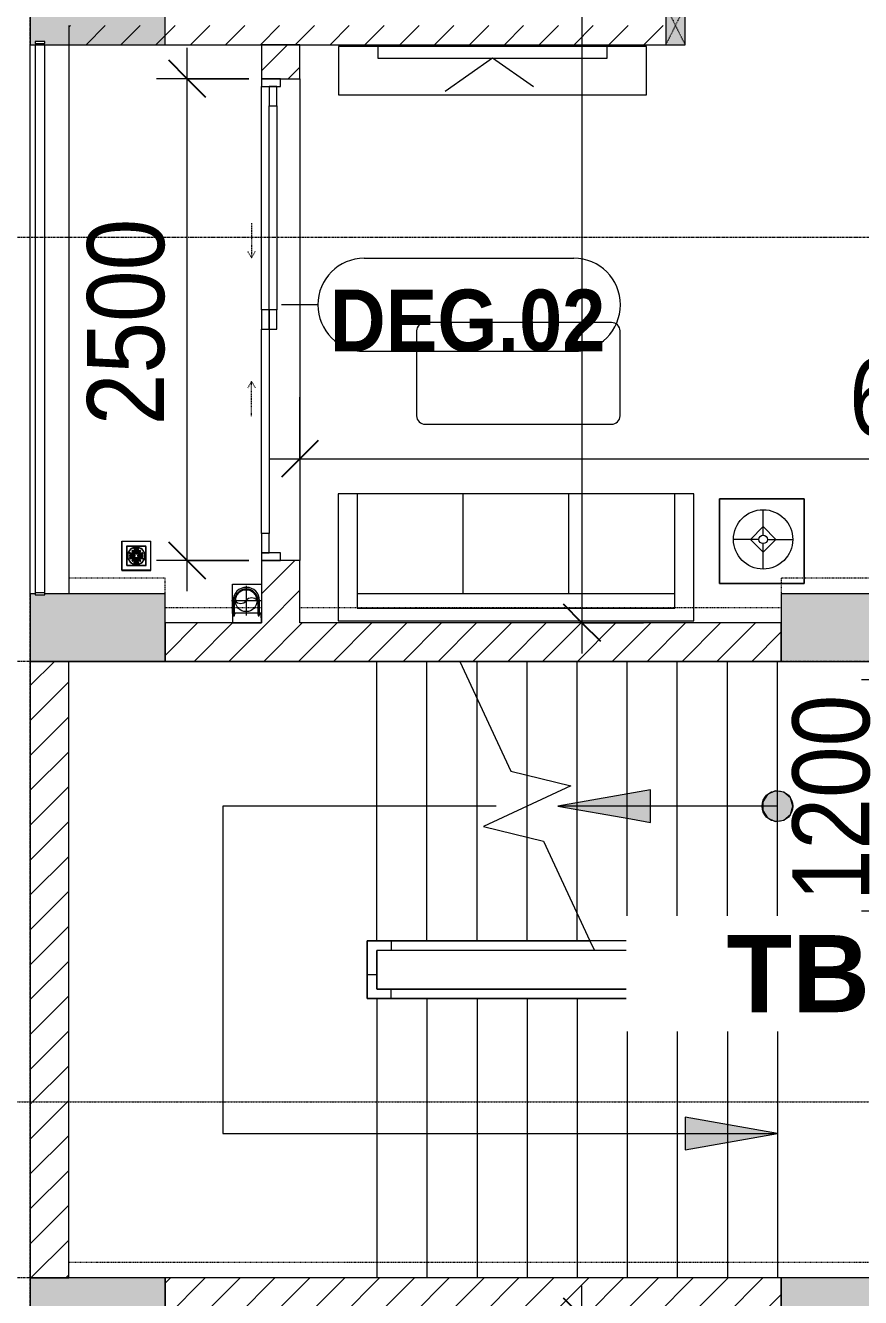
# Model space of a CAD drawing. Header units: millimetres. Extents: x 1591 to 240306, y -15958 to 82755.
# Drawn here: x 44629 to 48966, y 33735 to 40337 of the extents above; entities that cross this region are included whole.
import ezdxf

# ---------------------------------------------------------------- set-up
doc = ezdxf.new("R2010")
doc.units = ezdxf.units.MM
for name, pattern in [('Dash', [6, 3, -3]), ('Dash 1_8_', [6.35, 3.175, -3.175]), ('Dash Dot 3_16_', [7.9375, 4.7625, -1.5875, 0, -1.5875]), ('Grid Line', [22.225, 12.7, -3.175, 3.175, -3.175]), ('IMPORT-CENTER _2_', [40.64, 25.4, -5.08, 5.08, -5.08])]:
    doc.linetypes.add(name, pattern=pattern)
for name, color, linetype, lineweight in [('0-1', 7, 'Continuous', 5), ('A-ANNO-DIMS', 211, 'Continuous', 9), ('A-ANNO-DIMS-160', 211, 'Continuous', 9), ('A-AREA', 32, 'Dash 1_8_', 9), ('A-DOOR', 31, 'Continuous', 9), ('A-DOOR-FRAM', 31, 'Continuous', 9), ('A-DOOR-HDLN', 31, 'Dash', 9), ('A-DOOR-IDEN', 31, 'Continuous', 9), ('A-FLOR-1', 250, 'Continuous', 9), ('A-FLOR-2', 9, 'Continuous', 9), ('A-FLOR-HRAL', 11, 'Continuous', 9), ('A-WALL', 113, 'Continuous', 9), ('A-WALL-1', 253, 'Continuous', 18), ('A-WALL-3', 113, 'Continuous', 18), ('A-WALL-PATT-1', 10, 'Continuous', 9), ('A-WALL-PATT-2', 111, 'Continuous', 9), ('G-ANNO-SYMB-1', 111, 'Dash Dot 3_16_', 18), ('G-ANNO-TEXT-1', 7, 'Continuous', 9), ('G-IMPT-2', 8, 'IMPORT-CENTER _2_', 9), ('G-IMPT-3', 8, 'Continuous', 9), ('I-FURN', 30, 'Continuous', 9), ('I-FURN-1', 254, 'Continuous', 9), ('M-EQPM', 50, 'Continuous', 9), ('M-EQPM-1', 254, 'Continuous', 9), ('S-COLS', 52, 'Continuous', 9), ('S-COLS-1', 52, 'Continuous', 5), ('S-COLS-2', 7, 'Continuous', 18), ('S-COLS-3', 254, 'Continuous', 9), ('S-COLS-4', 253, 'Continuous', 18), ('S-COLS-HDLN-1', 9, 'Dash', 9), ('S-GRID-1', 1, 'Grid Line', 9), ('S-STRS', 31, 'Continuous', 9), ('S-STRS-ANNO', 31, 'Continuous', 9), ('S-STRS-MBND', 31, 'Continuous', 9)]:
    doc.layers.add(name, color=color, linetype=linetype, lineweight=lineweight)
doc.styles.add('Arial_B_2', font='arialbd_0.ttf', dxfattribs={"height": 400})
doc.styles.add('Arial_B_3', font='arialbd_0.ttf', dxfattribs={"width": 0.9, "height": 320})
doc.styles.add('UTM Avo', font='UTM Avo.ttf', dxfattribs={"width": 0.9, "height": 400})
doc.dimstyles.new('1_Dim_chi_tiet_2_5', dxfattribs={"dimscale": 304.8, "dimtxt": 399.720379, "dimasz": 0.629921, "dimexe": 0.524934, "dimexo": 0.0625, "dimgap": 0.052493, "dimtad": 1, "dimdec": 0, "dimrnd": 5, "dimzin": 0, "dimdsep": 46, "dimtxsty": 'UTM Avo', "dimblk1": 'OBLIQUE', "dimblk2": 'OBLIQUE', "dimsah": 1, "dimcen": 0.09, "dimdle": 0.524934, "dimazin": 0, "dimtfac": 1, "dimtdec": 4, "dimtix": 1, "dimtmove": 0, "dimatfit": 3, "dimfxl": 1.049869, "dimfxlon": 1, "dimtvp": 1, "dimtolj": 1, "dimtzin": 0, "dimarcsym": 2})
doc.dimstyles.new('1_Dim_chi_tiet_2_5_1', dxfattribs={"dimscale": 304.8, "dimtxt": 399.720379, "dimasz": 0.629921, "dimexe": 0.524934, "dimexo": 0.0625, "dimgap": 0.052493, "dimtad": 1, "dimdec": 0, "dimrnd": 5, "dimzin": 0, "dimdsep": 46, "dimtxsty": 'UTM Avo', "dimblk1": 'OBLIQUE', "dimblk2": 'OBLIQUE', "dimsah": 1, "dimcen": 0.09, "dimdle": 0.524934, "dimazin": 0, "dimtfac": 1, "dimtdec": 4, "dimtix": 1, "dimtmove": 0, "dimatfit": 3, "dimfxl": 1.049869, "dimfxlon": 1, "dimtvp": 1, "dimtolj": 1, "dimtzin": 0, "dimarcsym": 2})
pattern_1 = [(45, (11001.35, 0), (-90.50967, 90.50967), [])]

# ---------------------------------------------------------------- blocks, each defined once
blk = doc.blocks.new('NCV_TKTC_KET CAU_rvt-1-TKCS_MB TẦNG 3-4')
at = {"layer": 'S-COLS-1'}
h = blk.add_hatch(color=256, dxfattribs=at)
h.paths.add_polyline_path([(34352.6, 40236.9), (34352.6, 40586.9), (33652.6, 40586.9), (33652.6, 40236.9), (33727.6, 40236.9)])
h.paths.add_polyline_path([(33677.6, 40243.7), (33677.6, 40253.7), (33727.6, 40253.7), (33727.6, 40243.7)])
for points in [[(34352.6, 37036.9), (34352.4, 37386.9), (33727.6, 37386.9), (33727.6, 37381.9), (33677.6, 37381.9), (33677.6, 37386.9), (33652.6, 37386.9), (33652.6, 37036.9)], [(38852.6, 37036.9), (38852.6, 37386.9), (37552.6, 37386.9), (37552.6, 37036.9), (38382.5, 37036.9)], [(34352.6, 33486.9), (34352.4, 33836.9), (33652.6, 33836.9), (33652.6, 33486.9), (33677.6, 33486.9), (33677.6, 33491.9), (33727.6, 33491.9), (33727.6, 33486.9), (34352.4, 33486.9)], [(38852.6, 33486.9), (38852.6, 33836.9), (37552.6, 33836.9), (37552.6, 33486.9), (38382.5, 33486.9)]]:
    blk.add_hatch(color=256, dxfattribs=at).paths.add_polyline_path(points)
at = {"layer": 'A-FLOR-1'}
for p, q in [((37532.6, 35535.6), (37532.6, 35336.5)), ((37532.6, 35286.5), (37532.6, 33836.9))]:
    blk.add_line(p, q, dxfattribs=at)
at = {"layer": 'S-COLS-2'}
for p, q in [((33652.6, 40586.9), (33652.6, 40236.9)), ((34352.6, 40236.9), (34352.6, 40586.9)), ((33652.6, 40236.9), (34352.6, 40236.9)), ((33652.6, 37386.9), (33652.6, 37036.9)), ((33677.6, 37386.9), (33652.6, 37386.9)), ((34352.6, 37386.9), (33727.6, 37386.9)), ((34352.6, 37036.9), (34352.6, 37386.9)), ((37552.6, 37386.9), (37552.6, 37036.9)), ((38852.6, 37386.9), (37552.6, 37386.9)), ((33652.6, 37036.9), (34352.6, 37036.9)), ((37552.6, 37036.9), (38852.6, 37036.9)), ((33652.6, 33836.9), (33652.6, 33486.9)), ((34352.6, 33836.9), (33652.6, 33836.9)), ((34352.6, 33486.9), (34352.6, 33836.9)), ((37552.6, 33836.9), (37552.6, 33486.9)), ((38852.6, 33836.9), (37552.6, 33836.9))]:
    blk.add_line(p, q, dxfattribs=at)
blk = doc.blocks.new('THU NUOC - THU NUOC-455054-TKCS_MB TẦNG 3-4')
at = {"layer": 'M-EQPM-1'}
for p, q in [((-66.3, -70.6), (-66.3, 79.4)), ((-66.3, 79.4), (83.7, 79.4)), ((83.7, 79.4), (83.7, -70.6)), ((58.7, 54.4), (-41.3, 54.4)), ((-41.3, 54.4), (-41.3, -45.6)), ((-23.3, 19.6), (40.9, 19.6)), ((40.9, 13.6), (-23.3, 13.6)), ((-23.3, 7.2), (0.7, 7.2)), ((0.7, 1.2), (-23.3, 1.2)), ((-11, 32.1), (28.5, 32.1)), ((28.5, 26.1), (-11, 26.1)), ((-1.1, 44.5), (18.5, 44.5)), ((18.5, 38.5), (-1.1, 38.5)), ((0.7, 7.2), (0.7, 1.2)), ((16.7, 1.2), (16.7, 7.2)), ((16.7, 7.2), (40.9, 7.2)), ((40.9, 1.2), (16.7, 1.2)), ((58.7, -45.6), (58.7, 54.4)), ((-41.3, -45.6), (58.7, -45.6)), ((-23.3, -4.8), (40.9, -4.8)), ((40.9, -10.8), (-23.3, -10.8)), ((-11, -17.3), (28.5, -17.3)), ((28.5, -23.3), (-11, -23.3)), ((-1.1, -29.6), (18.5, -29.6)), ((18.5, -35.6), (-1.1, -35.6)), ((83.7, -70.6), (-66.3, -70.6))]:
    blk.add_line(p, q, dxfattribs=at)
for centre, radius, start, end in [((8.7, 4.4), 45, 0, 180), ((8.7, 4.4), 45, 360, 180), ((8.7, 4.4), 45, 180, 0), ((8.7, 4.4), 45, 180, 360), ((-23.3, 16.6), 3, 90, 270), ((-23.3, 4.2), 3, 90, 270), ((-11, 29.1), 3, 90, 270), ((-1.1, 41.5), 3, 90, 270), ((18.5, 41.5), 3, 270, 90), ((28.5, 29.1), 3, 270, 90), ((40.9, 16.6), 3, 270, 90), ((40.9, 4.2), 3, 270, 90), ((-23.3, -7.8), 3, 90, 270), ((-11, -20.3), 3, 90, 270), ((-1.1, -32.6), 3, 90, 270), ((18.5, -32.6), 3, 270, 90), ((28.5, -20.3), 3, 270, 90), ((40.9, -7.8), 3, 270, 90)]:
    blk.add_arc(centre, radius, start, end, dxfattribs=at)
blk = doc.blocks.new('G1_SOF - BO TRU - 100x200-745959-TKCS_MB TẦNG 3-4')
at = {"layer": 'S-COLS'}
blk.add_hatch(color=256, dxfattribs=at).paths.add_polyline_path([(-50, 100), (-50, -100), (50, -100), (50, 100)])
at = {"layer": 'S-COLS-4'}
for p, q in [((50, 100), (-50, 100)), ((-50, 100), (-50, -100)), ((50, -100), (50, 100)), ((-50, -100), (50, -100))]:
    blk.add_line(p, q, dxfattribs=at)
at = {"layer": 'S-COLS-HDLN-1'}
for p, q in [((50, 100), (-50, -100)), ((-50, 100), (50, -100))]:
    blk.add_line(p, q, dxfattribs=at)
blk = doc.blocks.new('LOBBY_SOFA_1 - LOBBY_SOFA_1-901220-TKCS_MB TẦNG 3-4')
at = {"layer": 'I-FURN'}
for p, q in [((-2556, 0), (-2556, -660)), ((-708, 0), (-2556, 0)), ((-708, -660), (-708, 0)), ((-2457, -66), (-2457, -660)), ((-807, -66), (-2457, -66)), ((-807, -660), (-807, -66)), ((-3128.2, -193.5), (-2688.2, -193.5)), ((-3128.2, -633.5), (-3128.2, -193.5)), ((-2688.2, -193.5), (-2688.2, -633.5)), ((-807, -143), (-2457, -143)), ((-1907, -143), (-1907, -660)), ((-1357, -143), (-1357, -660)), ((-2915.4, -269), (-2915.4, -401)), ((-2915.4, -357), (-2981.4, -423)), ((-2849.4, -423), (-2915.4, -357)), ((-2937.4, -423), (-3069.4, -423)), ((-2981.4, -423), (-2915.4, -489)), ((-2915.4, -489), (-2849.4, -423)), ((-2915.4, -445), (-2915.4, -577)), ((-2893.4, -423), (-2761.4, -423)), ((-2688.2, -633.5), (-3128.2, -633.5)), ((-2556, -660), (-708, -660)), ((-1160.3, -1020.5), (-2128.3, -1020.5)), ((-2172.3, -1064.5), (-2172.3, -1504.5)), ((-1116.3, -1504.5), (-1116.3, -1064.5)), ((-2128.3, -1548.5), (-1160.3, -1548.5))]:
    blk.add_line(p, q, dxfattribs=at)
for radius in [154, 22]:
    blk.add_circle((-2915.4, -423), radius, dxfattribs=at)
for centre, start, end in [((-2128.3, -1064.5), 90, 180), ((-1160.3, -1064.5), 0, 90), ((-2128.3, -1504.5), 180, 270), ((-1160.3, -1504.5), 270, 0)]:
    blk.add_arc(centre, 44, start, end, dxfattribs=at)
at = {"layer": 'I-FURN-1'}
for p, q in [((-708, 0), (-2556, 0)), ((-2556, 0), (-2556, -660)), ((-708, -660), (-708, 0)), ((-2688.2, -193.5), (-3128.2, -193.5)), ((-3128.2, -193.5), (-3128.2, -633.5)), ((-2688.2, -633.5), (-2688.2, -193.5)), ((-3128.2, -633.5), (-2688.2, -633.5)), ((-2556, -660), (-708, -660)), ((-1160.3, -1020.5), (-2128.3, -1020.5)), ((-2172.3, -1064.5), (-2172.3, -1504.5)), ((-1116.3, -1504.5), (-1116.3, -1064.5)), ((-2128.3, -1548.5), (-1160.3, -1548.5))]:
    blk.add_line(p, q, dxfattribs=at)
for centre, start, end in [((-2128.3, -1064.5), 90, 180), ((-1160.3, -1064.5), 0, 90), ((-2128.3, -1504.5), 180, 270), ((-1160.3, -1504.5), 270, 0)]:
    blk.add_arc(centre, 44, start, end, dxfattribs=at)
blk = doc.blocks.new('RES_BAN AN - RES_BAN AN-901223-TKCS_MB TẦNG 3-4')
at = {"layer": 'I-FURN-1'}
for p, q in [((1600, 0), (0, 0)), ((0, 0), (0, -250)), ((1600, -250), (1600, 0)), ((0, -250), (1600, -250))]:
    blk.add_line(p, q, dxfattribs=at)
blk = doc.blocks.new('KE TIVI-2 - KE TIVI-2-885819-TKCS_MB TẦNG 3-4')
at = {"layer": 'I-FURN-1'}
for p, q in [((-595.6, 0), (-595.6, -60)), ((595.6, 0), (-595.6, 0)), ((-595.6, -60), (595.6, -60)), ((0, -60), (-245.7, -232.1)), ((213, -209.1), (0, -60)), ((595.6, -60), (595.6, 0))]:
    blk.add_line(p, q, dxfattribs=at)
blk = doc.blocks.new('NCV_TKTC_TANG 3 - 4_rvt-2-TKCS_MB TẦNG 3-4')
at = {"layer": 'A-WALL-PATT-1'}
h = blk.add_hatch(dxfattribs=at)
h.set_pattern_fill('FP_1', color=256, style=0, pattern_type=2)
h.set_pattern_definition([(45, (0, 0), (-90.50967, 90.50967), [])])
h.paths.add_polyline_path([(36952.6, 40236.9), (36952.6, 40336.9), (33852.6, 40336.9), (33852.6, 40236.9), (36770.4, 40236.9)])
at = {"layer": 'A-FLOR-2'}
blk.add_line((35052.6, 40060.3), (35052.6, 37560.3), dxfattribs=at)
at = {"layer": 'A-WALL-1'}
for p, q in [((33852.6, 40336.9), (33852.6, 40236.9)), ((33852.6, 40236.9), (36952.6, 40236.9))]:
    blk.add_line(p, q, dxfattribs=at)
at = {"layer": 'I-FURN-1'}
for name, p in [('RES_BAN AN - RES_BAN AN-901223-TKCS_MB TẦNG 3-4', (35252.2, 40226.9)), ('KE TIVI-2 - KE TIVI-2-885819-TKCS_MB TẦNG 3-4', (36052.2, 40226.9))]:
    blk.add_blockref(name, p, dxfattribs=at)
at = {"layer": 'I-FURN-1', "rotation": 180}
blk.add_blockref('LOBBY_SOFA_1 - LOBBY_SOFA_1-901220-TKCS_MB TẦNG 3-4', (34542.6, 37246.9), dxfattribs=at)
at = {"layer": 'M-EQPM-1'}
blk.add_blockref('THU NUOC - THU NUOC-455054-TKCS_MB TẦNG 3-4', (34193.8, 37580.9), dxfattribs=at)
at = {"layer": 'S-COLS-3'}
blk.add_blockref('G1_SOF - BO TRU - 100x200-745959-TKCS_MB TẦNG 3-4', (37002.6, 40336.9), dxfattribs=at)
blk = doc.blocks.new('Top Rail Type - Top Rail_Internal_-952807-TKCS_MB TẦNG 3-4')
at = {"layer": 'A-FLOR-HRAL'}
for p, q in [((35402.2, 35586), (35527.2, 35586)), ((35402.2, 35461), (35402.2, 35586)), ((35527.2, 35586), (36558.8, 35586)), ((35527.2, 35586), (35527.2, 35536)), ((35527.2, 35536), (35452.2, 35536)), ((35452.2, 35536), (35452.2, 35461)), ((36582.1, 35536), (35527.2, 35536)), ((35402.2, 35411.5), (35402.2, 35461)), ((35452.2, 35461), (35452.2, 35411.5)), ((35402.2, 35411.5), (35452.2, 35411.5)), ((35402.2, 35286.5), (35402.2, 35411.5)), ((35452.2, 35411.5), (35452.2, 35336.5)), ((35452.2, 35336.5), (35527.2, 35336.5)), ((35527.2, 35286.5), (35527.2, 35336.5)), ((35527.2, 35336.5), (37532.6, 35336.5)), ((37532.6, 35336.5), (37532.6, 35286.5)), ((35527.2, 35286.5), (35402.2, 35286.5)), ((37532.6, 35286.5), (35527.2, 35286.5))]:
    blk.add_line(p, q, dxfattribs=at)
blk = doc.blocks.new('Top Rail Type - Top Rail_Internal_-V5-TKCS_MB TẦNG 3-4')
at = {"layer": 'A-FLOR-HRAL'}
for p, q in [((35402.2, 35586), (35402.2, 35411.5)), ((35527.2, 35586), (35402.2, 35586)), ((36558.8, 35586), (35527.2, 35586)), ((35452.2, 35536), (35452.2, 35411.5)), ((35527.2, 35536), (35452.2, 35536)), ((36582.1, 35536), (35527.2, 35536)), ((35402.2, 35411.5), (35402.2, 35286.5)), ((35452.2, 35411.5), (35452.2, 35336.5)), ((35452.2, 35336.5), (35527.2, 35336.5)), ((35527.2, 35336.5), (37532.6, 35336.5)), ((37532.6, 35336.5), (37532.6, 35286.5)), ((35402.2, 35286.5), (35527.2, 35286.5)), ((35527.2, 35286.5), (37532.6, 35286.5))]:
    blk.add_line(p, q, dxfattribs=at)
blk = doc.blocks.new('Top Rail Type - Top Rail_Internal_-V6-TKCS_MB TẦNG 3-4')
at = {"layer": 'A-FLOR-HRAL'}
for p, q in [((36558.8, 35586), (36582.1, 35536)), ((37532.6, 35586), (36558.8, 35586)), ((37532.6, 35536), (37532.6, 35586)), ((37532.6, 35536), (36582.1, 35536))]:
    blk.add_line(p, q, dxfattribs=at)
blk = doc.blocks.new('Railing - 50 x 10mm-1251311-TKCS_MB TẦNG 3-4')
at = {"layer": 'A-FLOR-HRAL'}
for p, q in [((25, 5), (-25, 5)), ((-25, 5), (-25, -5)), ((25, -5), (25, 5)), ((-25, -5), (25, -5))]:
    blk.add_line(p, q, dxfattribs=at)
blk = doc.blocks.new('Railing - Railing-3235396-TKCS_MB TẦNG 3-4')
at = {"layer": 'A-FLOR-HRAL'}
for p, q in [((33677.6, 40236.9), (33677.6, 37391.9)), ((33727.6, 37391.9), (33727.6, 40236.9))]:
    blk.add_line(p, q, dxfattribs=at)
for p in [(33702.6, 40248.7), (33702.6, 37386.9)]:
    blk.add_blockref('Railing - 50 x 10mm-1251311-TKCS_MB TẦNG 3-4', p)
blk = doc.blocks.new('DEG_02-DEG_03 - DEG_02-2500x2400mm-CỬA ĐI 02 CÁNH TRƯỢT-625766-TKCS_MB TẦNG 3-4')
at = {"layer": 'A-DOOR'}
for p, q in [((-1110, 100), (-1210, 100)), ((-1210, 100), (-1210, 60)), ((-1110, 60), (-1110, 100)), ((-1110, 100), (-50, 100)), ((50, 100), (-50, 100)), ((-50, 100), (-50, 60)), ((50, 60), (50, 100)), ((-1210, 60), (-1110, 60)), ((-50, 60), (-1110, 60)), ((50, 60), (-50, 60)), ((-50, 60), (-50, 20)), ((-50, 60), (50, 60)), ((-50, 20), (50, 20)), ((50, 20), (50, 60)), ((50, 60), (1110, 60)), ((1110, 20), (50, 20)), ((1210, 60), (1110, 60)), ((1110, 60), (1110, 20)), ((1110, 20), (1210, 20)), ((1210, 20), (1210, 60))]:
    blk.add_line(p, q, dxfattribs=at)
at = {"layer": 'A-DOOR-FRAM'}
for p, q in [((-1210, 100), (-1250, 100)), ((-1250, 100), (-1250, 0)), ((-1210, 0), (-1210, 100)), ((1250, 100), (1210, 100)), ((1210, 100), (1210, 0)), ((1250, 0), (1250, 100)), ((-1250, 0), (-1210, 0)), ((1210, 0), (1250, 0))]:
    blk.add_line(p, q, dxfattribs=at)
at = {"layer": 'A-DOOR-HDLN'}
for p, q in [((-500.4, 151.1), (-320.4, 151.1)), ((-320.4, 151.1), (-355, 171.1)), ((-320.4, 151.1), (-355, 131.1)), ((320.4, 151.1), (355, 171.1)), ((320.4, 151.1), (355, 131.1)), ((500.4, 151.1), (320.4, 151.1))]:
    blk.add_line(p, q, dxfattribs=at)
blk = doc.blocks.new('TKTC_XREF_251221_MB TANG 2-7 - TKTC_XREF_260130_MB TANG 2-5_dwg_$cc-4746808-TKCS_MB TẦNG 3-4')
at = {"layer": 'G-IMPT-2'}
for p, q in [((0, -0.673), (0, 0.673)), ((-0.673, 0), (0.673, 0))]:
    blk.add_line(p, q, dxfattribs=at)
at = {"layer": 'M-EQPM'}
blk.add_circle((0, 0), 0.5, dxfattribs=at)
for centre, radius, start, end in [((0, 0), 0.5, 90, 270), ((0.188, 0.25), 0.313, 126.8699, 233.1301), ((-0.188, -0.25), 0.313, 306.8699, 53.1301)]:
    blk.add_arc(centre, radius, start, end, dxfattribs=at)
blk = doc.blocks.new('TKTC_XREF_251221_MB TANG 2-7 - TKTC_XREF_260130_MB TANG 2-5_dwg_CUM U_DN100-4746796-TKCS_MB TẦNG 3-4')
at = {"layer": 'G-IMPT-3'}
blk.add_hatch(color=256, dxfattribs=at).paths.add_polyline_path([(0, 61), (0, 57), (14.8, 55.1), (28.5, 49.4), (40.3, 40.3), (49.4, 28.5), (55.1, 14.8), (57, 0), (55.1, -14.8), (49.4, -28.5), (40.3, -40.3), (28.5, -49.4), (14.8, -55.1), (0, -57), (0, -61), (15.8, -58.9), (30.5, -52.8), (43.1, -43.1), (52.8, -30.5), (58.9, -15.8), (61, 0), (58.9, 15.8), (52.8, 30.5), (43.1, 43.1), (30.5, 52.8), (15.8, 58.9)])
for p, q in [((-79.1, 66.6), (-79.1, 63.4)), ((-76.6, 66.6), (-76.6, 63.4)), ((-74.6, 66.6), (-74.6, 63.4)), ((-72.7, 69.3), (-72.7, 60.7)), ((-66.9, 67.9), (-71.7, 67.9)), ((-65, 69), (0, 69)), ((-66.9, 62.1), (-71.7, 62.1)), ((-79.1, -63.4), (-79.1, -66.6)), ((-76.6, -63.4), (-76.6, -66.6)), ((-74.6, -63.4), (-74.6, -66.6)), ((-72.7, -60.7), (-72.7, -69.3)), ((-66.9, -62.1), (-71.7, -62.1)), ((-66.9, -67.9), (-71.7, -67.9)), ((-65, -69), (0, -69))]:
    blk.add_line(p, q, dxfattribs=at)
at = {"layer": 'G-IMPT-3', "flags": 128}
for points in [[(-72.7, 67.6), (-78.1, 67.6), (-78.1, 62.4), (-72.7, 62.4)], [(-71.7, 59.2), (-66.9, 59.2), (-66.9, 70.8), (-71.7, 70.8)], [(-66.9, 70.8), (-66.9, 72.7), (-65, 72.7), (-65, 57.3), (-66.9, 57.3), (-66.9, 59.2)], [(-65, 61), (0, 61), (0, 57)], [(-72.7, -62.4), (-78.1, -62.4), (-78.1, -67.6), (-72.7, -67.6)], [(-71.7, -70.8), (-66.9, -70.8), (-66.9, -59.2), (-71.7, -59.2)], [(-66.9, -59.2), (-66.9, -57.3), (-65, -57.3), (-65, -72.7), (-66.9, -72.7), (-66.9, -70.8)], [(-65, -61), (0, -61), (0, -57)]]:
    blk.add_lwpolyline(points, dxfattribs=at)
at = {"layer": 'G-IMPT-3'}
for centre, radius, start, end in [((-78.1, 66.6), 0.96, 90, 180), ((-71.1, 69.3), 1.56, 112.61986, 247.38014), ((-67.9, 65), 4.8, 143.1301, 216.8699), ((0, 0), 69, 270, 90), ((-78.1, 63.4), 0.96, 180, 270), ((-71.1, 60.7), 1.56, 112.61986, 247.38014), ((0, 0), 61, 270, 90), ((0, 0), 57, 270, 90), ((-78.1, -63.4), 0.96, 90, 180), ((-71.1, -60.7), 1.56, 112.61986, 247.38014), ((-67.9, -65), 4.8, 143.1301, 216.8699), ((-78.1, -66.6), 0.96, 180, 270), ((-71.1, -69.3), 1.56, 112.61986, 247.38014)]:
    blk.add_arc(centre, radius, start, end, dxfattribs=at)
blk = doc.blocks.new('TKTC_XREF_251221_MB TANG 2-7 - TKTC_XREF_260130_MB TANG 2-5_dwg_THU NUOC - THU NUOC-444531-TKCS_MB TẦNG 1-4746804-TKCS_MB TẦNG 3-4')
at = {"layer": 'G-IMPT-3'}
for p, q in [((-23.3, 10.8), (40.9, 10.8)), ((40.9, 4.8), (-23.3, 4.8)), ((-11, 23.3), (28.5, 23.3)), ((28.5, 17.3), (-11, 17.3)), ((-1.1, 35.6), (18.5, 35.6)), ((18.5, 29.6), (-1.1, 29.6)), ((-23.3, -13.6), (40.9, -13.6)), ((40.9, -19.6), (-23.3, -19.6)), ((-11, -26.1), (28.5, -26.1)), ((28.5, -32.1), (-11, -32.1)), ((-1.1, -38.5), (18.5, -38.5)), ((18.5, -44.5), (-1.1, -44.5))]:
    blk.add_line(p, q, dxfattribs=at)
at = {"layer": 'G-IMPT-3', "flags": 128}
for points in [[(83.7, -79.4), (83.7, 70.6), (-66.3, 70.6), (-66.3, -79.4)], [(58.7, -54.4), (58.7, 45.6), (-41.3, 45.6), (-41.3, -54.4)]]:
    blk.add_lwpolyline(points, close=True, dxfattribs=at)
for points in [[(-23.3, -1.2), (0.7, -1.2), (0.7, -7.2), (-23.3, -7.2)], [(40.9, -7.2), (16.7, -7.2), (16.7, -1.2), (40.9, -1.2)]]:
    blk.add_lwpolyline(points, dxfattribs=at)
at = {"layer": 'G-IMPT-3'}
for centre, radius, start, end in [((8.7, -4.4), 45, 360, 180), ((8.7, -4.4), 45, 360, 180), ((-23.3, 7.8), 3, 90, 270), ((-11, 20.3), 3, 90, 270), ((-1.1, 32.6), 3, 90, 270), ((18.5, 32.6), 3, 270, 90), ((28.5, 20.3), 3, 270, 90), ((40.9, 7.8), 3, 270, 90), ((8.7, -4.4), 45, 180, 360), ((8.7, -4.4), 45, 180, 360), ((-23.3, -4.2), 3, 90, 270), ((-23.3, -16.6), 3, 90, 270), ((-11, -29.1), 3, 90, 270), ((-1.1, -41.5), 3, 90, 270), ((18.5, -41.5), 3, 270, 90), ((28.5, -29.1), 3, 270, 90), ((40.9, -4.2), 3, 270, 90), ((40.9, -16.6), 3, 270, 90)]:
    blk.add_arc(centre, radius, start, end, dxfattribs=at)
blk = doc.blocks.new('TKTC_XREF_251221_MB TANG 2-7 - TKTC_XREF_251221_MB TANG 2-7-2039446-TKCS_MB TẦNG 3-4')
at = {"layer": 'M-EQPM'}
for p, q in [((1049.4, 20199.8), (1199.8, 20199.8)), ((1049.4, 20050.1), (1049.4, 20199.8)), ((1199.8, 20199.8), (1199.8, 20050.1)), ((1049.2, 20050), (1049.5, 20000.2)), ((1199.6, 20050), (1049.2, 20050)), ((1199.8, 20050.1), (1049.4, 20050.1)), ((1200, 20000.2), (1199.6, 20050)), ((1049.5, 20000.2), (1200, 20000.2))]:
    blk.add_line(p, q, dxfattribs=at)
blk.add_blockref('TKTC_XREF_251221_MB TANG 2-7 - TKTC_XREF_260130_MB TANG 2-5_dwg_THU NUOC - THU NUOC-444531-TKCS_MB TẦNG 1-4746804-TKCS_MB TẦNG 3-4', (542.3, 20351.2))
for name, p, xscale, yscale, zscale, rotation in [('TKTC_XREF_251221_MB TANG 2-7 - TKTC_XREF_260130_MB TANG 2-5_dwg_$cc-4746808-TKCS_MB TẦNG 3-4', (1121, 20115), 113.7150000000073, 113.7150000000073, 113.7150000000073, 269.9990086637467), ('TKTC_XREF_251221_MB TANG 2-7 - TKTC_XREF_260130_MB TANG 2-5_dwg_CUM U_DN100-4746796-TKCS_MB TẦNG 3-4', (1121.9, 20115), 0.9975000000000007, 0.9975000000000007, 0.9975000000000007, 90.00099133829461)]:
    blk.add_blockref(name, p, dxfattribs=dict(xscale=xscale, yscale=yscale, zscale=zscale, rotation=rotation))
blk = doc.blocks.new('DIMBLOCK132-TKCS_MB TẦNG 3-4')
at = {"layer": 'A-ANNO-DIMS-160', "lineweight": 25}
for p, q in [((49131.2, 36940.3), (49035.2, 37036.3)), ((49131.2, 36940.3), (49227.2, 36844.3)), ((49131.2, 35740.3), (49035.2, 35836.3)), ((49131.2, 35740.3), (49227.2, 35644.3))]:
    blk.add_line(p, q, dxfattribs=at)
at = {"layer": 'A-ANNO-DIMS-160'}
for p, q in [((49131.2, 35580.3), (49131.2, 37100.3)), ((49451.2, 36940.3), (48971.2, 36940.3)), ((49131.2, 36940.3), (49451.2, 36940.3)), ((49451.2, 35740.3), (48971.2, 35740.3)), ((49131.2, 35740.3), (49451.2, 35740.3))]:
    blk.add_line(p, q, dxfattribs=at)
at = {"layer": 'A-ANNO-DIMS-160', "color": 0, "insert": (48611.5, 35792.5), "char_height": 400, "width": 1314.636, "attachment_point": 1, "rotation": 90, "line_spacing_factor": 1.110334, "style": 'UTM Avo'}
blk.add_mtext('1200', dxfattribs=at)
blk = doc.blocks.new('_Oblique')
at = {"color": 0, "linetype": 'ByBlock', "lineweight": -2}
blk.add_line((-0.5, -0.5), (0.5, 0.5), dxfattribs=at)
blk = doc.blocks.new('DIMBLOCK245-TKCS_MB TẦNG 3-4')
at = {"layer": 'A-ANNO-DIMS-160', "lineweight": 25}
for p, q in [((49131.2, 36940.3), (49035.2, 37036.3)), ((49131.2, 36940.3), (49227.2, 36844.3)), ((49131.2, 35740.3), (49035.2, 35836.3)), ((49131.2, 35740.3), (49227.2, 35644.3))]:
    blk.add_line(p, q, dxfattribs=at)
at = {"layer": 'A-ANNO-DIMS-160'}
for p, q in [((49131.2, 35580.3), (49131.2, 37100.3)), ((49451.2, 36940.3), (48971.2, 36940.3)), ((49131.2, 36940.3), (49451.2, 36940.3)), ((49451.2, 35740.3), (48971.2, 35740.3)), ((49131.2, 35740.3), (49451.2, 35740.3))]:
    blk.add_line(p, q, dxfattribs=at)
at = {"layer": 'A-ANNO-DIMS-160', "color": 0, "insert": (48611.5, 35792.5), "char_height": 400, "width": 1314.636, "attachment_point": 1, "rotation": 90, "line_spacing_factor": 1.110334, "style": 'UTM Avo'}
blk.add_mtext('1200', dxfattribs=at)
blk = doc.blocks.new('DIMBLOCK282-TKCS_MB TẦNG 3-4')
at = {"layer": 'A-ANNO-DIMS-160'}
for p, q in [((45468.5, 37400.3), (45468.5, 40220.3)), ((45788.5, 40060.3), (45308.5, 40060.3)), ((45468.5, 40060.3), (45788.5, 40060.3)), ((45788.5, 37560.3), (45308.5, 37560.3)), ((45468.5, 37560.3), (45788.5, 37560.3))]:
    blk.add_line(p, q, dxfattribs=at)
at = {"layer": 'A-ANNO-DIMS-160', "lineweight": 25}
for p, q in [((45468.5, 40060.3), (45372.5, 40156.3)), ((45468.5, 40060.3), (45564.5, 39964.3)), ((45468.5, 37560.3), (45372.5, 37656.3)), ((45468.5, 37560.3), (45564.5, 37464.3))]:
    blk.add_line(p, q, dxfattribs=at)
at = {"layer": 'A-ANNO-DIMS-160', "color": 0, "insert": (44948.9, 38262.5), "char_height": 400, "width": 1314.636, "attachment_point": 1, "rotation": 90, "line_spacing_factor": 1.110334, "style": 'UTM Avo'}
blk.add_mtext('2500', dxfattribs=at)
blk = doc.blocks.new('STN_Door Tag - STN_Door Tag-1788670-TKCS_MB TẦNG 3-4')
at = {"layer": 'A-DOOR-IDEN'}
for p, q in [((-3.37, 1.495), (3.431, 1.495)), ((-3.37, -1.524), (3.431, -1.524))]:
    blk.add_line(p, q, dxfattribs=at)
for centre, start, end in [((-3.37, -0.015), 90, 270), ((3.431, -0.015), 270, 90)]:
    blk.add_arc(centre, 1.509, start, end, dxfattribs=at)
blk = doc.blocks.new('DIMBLOCK316-TKCS_MB TẦNG 3-4')
at = {"layer": 'A-ANNO-DIMS-160'}
for p, q in [((47518.7, 25476.9), (47518.7, 33796.9)), ((47198.7, 33636.9), (47678.7, 33636.9)), ((47518.7, 33636.9), (47198.7, 33636.9)), ((47198.7, 25636.9), (47678.7, 25636.9)), ((47518.7, 25636.9), (47198.7, 25636.9))]:
    blk.add_line(p, q, dxfattribs=at)
at = {"layer": 'A-ANNO-DIMS-160', "lineweight": 25}
for p, q in [((47518.7, 33636.9), (47422.7, 33732.9)), ((47518.7, 33636.9), (47614.7, 33540.9)), ((47518.7, 25636.9), (47422.7, 25732.9)), ((47518.7, 25636.9), (47614.7, 25540.9))]:
    blk.add_line(p, q, dxfattribs=at)
at = {"layer": 'A-ANNO-DIMS-160', "color": 0, "insert": (46999.1, 29089.2), "char_height": 400, "width": 1314.636, "attachment_point": 1, "rotation": 90, "line_spacing_factor": 1.110334, "style": 'UTM Avo'}
blk.add_mtext('8000', dxfattribs=at)
blk = doc.blocks.new('DIMBLOCK318-TKCS_MB TẦNG 3-4')
at = {"layer": 'A-ANNO-DIMS-160'}
for p, q in [((46053.9, 38408.4), (46053.9, 37928.4)), ((46053.9, 38088.4), (46053.9, 38408.4)), ((52854, 38408.4), (52854, 37928.4)), ((52854, 38088.4), (52854, 38408.4)), ((45893.9, 38088.4), (53014, 38088.4))]:
    blk.add_line(p, q, dxfattribs=at)
at = {"layer": 'A-ANNO-DIMS-160', "lineweight": 25}
for p, q in [((46053.9, 38088.4), (46149.9, 38184.4)), ((52854, 38088.4), (52950, 38184.4)), ((46053.9, 38088.4), (45957.9, 37992.4)), ((52854, 38088.4), (52758, 37992.4))]:
    blk.add_line(p, q, dxfattribs=at)
at = {"layer": 'A-ANNO-DIMS-160', "color": 0, "insert": (48906.2, 38608), "char_height": 400, "width": 1314.636, "attachment_point": 1, "line_spacing_factor": 1.110334, "style": 'UTM Avo'}
blk.add_mtext('6800', dxfattribs=at)
blk = doc.blocks.new('DIMBLOCK319-TKCS_MB TẦNG 3-4')
at = {"layer": 'A-ANNO-DIMS-160'}
for p, q in [((47518.7, 45396.9), (47518.7, 37076.9)), ((47838.7, 45236.9), (47358.7, 45236.9)), ((47518.7, 45236.9), (47838.7, 45236.9)), ((47838.7, 37236.9), (47358.7, 37236.9)), ((47518.7, 37236.9), (47838.7, 37236.9))]:
    blk.add_line(p, q, dxfattribs=at)
at = {"layer": 'A-ANNO-DIMS-160', "lineweight": 25}
for p, q in [((47518.7, 45236.9), (47422.7, 45332.9)), ((47518.7, 45236.9), (47614.7, 45140.9)), ((47518.7, 37236.9), (47422.7, 37332.9)), ((47518.7, 37236.9), (47614.7, 37140.9))]:
    blk.add_line(p, q, dxfattribs=at)
at = {"layer": 'A-ANNO-DIMS-160', "color": 0, "insert": (46999.1, 40689.2), "char_height": 400, "width": 1314.636, "attachment_point": 1, "rotation": 90, "line_spacing_factor": 1.110334, "style": 'UTM Avo'}
blk.add_mtext('8000', dxfattribs=at)

msp = doc.modelspace()

# ---------------------------------------------------------------- hatches: boundary and pattern name
at = {"layer": 'A-WALL-PATT-2'}
h = msp.add_hatch(dxfattribs=at)
h.set_pattern_fill('FP_1', color=256, style=0, pattern_type=2)
h.set_pattern_definition(pattern_1)
h.paths.add_polyline_path([(46053.9, 37236.9), (46053.9, 37560.3), (45853.9, 37560.3), (45853.9, 37236.9)])
h.paths.add_polyline_path([(46053.9, 40060.3), (46053.9, 40236.9), (45853.9, 40236.9), (45853.9, 40060.3)])
h = msp.add_hatch(dxfattribs=at)
h.set_pattern_fill('FP_1', color=256, style=0, pattern_type=2)
h.set_pattern_definition(pattern_1)
h.paths.add_polyline_path([(48553.9, 37036.9), (48553.9, 37236.9), (45353.9, 37236.9), (45353.9, 37036.9), (47771.8, 37036.9)])
h = msp.add_hatch(dxfattribs=at)
h.set_pattern_fill('FP_1', color=256, style=0, pattern_type=2)
h.set_pattern_definition(pattern_1)
h.paths.add_polyline_path([(44853.9, 33836.9), (44853.9, 37036.9), (44653.9, 37036.9), (44653.9, 33836.9)])
h = msp.add_hatch(dxfattribs=at)
h.set_pattern_fill('FP_1', color=256, style=0, pattern_type=2)
h.set_pattern_definition(pattern_1)
h.paths.add_polyline_path([(46053.9, 33636.9), (48554, 33636.9), (48554, 33836.9), (45353.9, 33836.9), (45353.9, 33636.9), (45853.9, 33636.9)])
at = {"layer": 'S-STRS-ANNO'}
for points in [[(47873.9, 36200.9), (47873.9, 36370.2), (47393.9, 36285.6), (47771.8, 36219)], [(48522.5, 36206.4), (48567.1, 36212.8), (48601.2, 36242.3), (48613.9, 36285.6), (48601.2, 36328.8), (48567.1, 36358.4), (48522.5, 36364.8), (48481.5, 36346), (48457.2, 36308.1), (48457.2, 36263), (48481.5, 36225.1)], [(48053.9, 34502.3), (48533.9, 34586.9), (48053.9, 34671.6)]]:
    msp.add_hatch(color=256, dxfattribs=at).paths.add_polyline_path(points)
h = msp.add_hatch(color=256, dxfattribs=at)
edge = h.paths.add_edge_path()
edge.add_arc((48533.9, 36285.6), 80, 0, 360)

# ---------------------------------------------------------------- linework, layer by layer
at = {"layer": 'A-AREA'}
for p, q in [((45353.9, 37468.4), (44853.9, 37468.4)), ((45353.9, 37386.9), (45353.9, 37468.4)), ((48672.1, 37468.4), (48554, 37468.4)), ((48554, 37468.4), (48554, 37440.5)), ((48554, 37440.5), (48554, 37386.9)), ((49684.3, 37468.4), (48672.1, 37468.4)), ((45353.9, 37316.8), (45853.9, 37316.8)), ((46053.9, 37316.8), (46251.9, 37316.8)), ((46251.9, 37316.8), (48099.9, 37316.8)), ((48099.9, 37316.8), (48553.9, 37316.8)), ((50103.9, 33916.8), (44853.9, 33916.8))]:
    msp.add_line(p, q, dxfattribs=at)
at = {"layer": 'A-DOOR-IDEN'}
msp.add_line((45958, 38888.9), (46147, 38888.9), dxfattribs=at)
at = {"layer": 'A-WALL'}
for p, q in [((44653.9, 37386.9), (44653.9, 40236.9)), ((44853.9, 40236.9), (44853.9, 37386.9)), ((45853.9, 38860.3), (45853.9, 40020.3)), ((46053.9, 40060.3), (46053.9, 37560.3))]:
    msp.add_line(p, q, dxfattribs=at)
at = {"layer": 'A-WALL-3'}
for p, q in [((46053.9, 40236.9), (45853.9, 40236.9)), ((45853.9, 40236.9), (45853.9, 40060.3)), ((46053.9, 40060.3), (46053.9, 40236.9)), ((45853.9, 40060.3), (46053.9, 40060.3)), ((46053.9, 37560.3), (45853.9, 37560.3)), ((45853.9, 37560.3), (45853.9, 37236.9)), ((46053.9, 37236.9), (46053.9, 37560.3)), ((45853.9, 37236.9), (45353.9, 37236.9)), ((45353.9, 37236.9), (45353.9, 37036.9)), ((48553.9, 37236.9), (46053.9, 37236.9)), ((48553.9, 37036.9), (48553.9, 37236.9)), ((44653.9, 37036.9), (44653.9, 33836.9)), ((44853.9, 37036.9), (44653.9, 37036.9)), ((44853.9, 33836.9), (44853.9, 37036.9)), ((45353.9, 37036.9), (48553.9, 37036.9)), ((44653.9, 33836.9), (44853.9, 33836.9)), ((48554, 33836.9), (45353.9, 33836.9)), ((45353.9, 33836.9), (45353.9, 33636.9)), ((48554, 33636.9), (48554, 33836.9))]:
    msp.add_line(p, q, dxfattribs=at)
at = {"layer": 'G-ANNO-SYMB-1'}
msp.add_line((39749.2, 34751.5), (145928.2, 34751.5), dxfattribs=at)
at = {"layer": 'S-GRID-1'}
for p, q in [((44653.9, 19175.3), (44653.9, 76690.4)), ((45492.6, 39236.9), (41492.6, 39236.9)), ((139245.7, 39236.9), (45492.6, 39236.9)), ((45492.6, 37036.9), (41492.6, 37036.9)), ((139245.7, 37036.9), (45492.6, 37036.9)), ((45492.6, 33836.9), (41492.6, 33836.9)), ((139245.7, 33836.9), (45492.6, 33836.9))]:
    msp.add_line(p, q, dxfattribs=at)
at = {"layer": 'S-STRS'}
for p, q in [((46453.9, 37035.6), (44853.9, 37035.6)), ((46453.9, 35586), (46453.9, 37035.6)), ((46713.9, 37035.6), (46453.9, 37035.6)), ((46884.2, 37035.6), (46713.9, 37035.6)), ((46713.9, 35586), (46713.9, 37035.6)), ((46973.9, 37035.6), (46884.2, 37035.6)), ((47233.9, 37035.6), (46973.9, 37035.6)), ((46973.9, 36843.2), (46973.9, 37035.6)), ((47493.9, 37035.6), (47233.9, 37035.6)), ((47233.9, 36446.3), (47233.9, 37035.6)), ((47753.9, 37035.6), (47493.9, 37035.6)), ((47493.9, 35728), (47493.9, 37035.6)), ((48013.9, 37035.6), (47753.9, 37035.6)), ((47753.9, 35586), (47753.9, 37035.6)), ((48273.9, 37035.6), (48013.9, 37035.6)), ((48013.9, 35586), (48013.9, 37035.6)), ((48533.9, 37035.6), (48273.9, 37035.6)), ((48273.9, 35586), (48273.9, 37035.6)), ((48533.9, 35586), (48533.9, 37035.6)), ((46973.9, 35586), (46973.9, 36843.2)), ((47233.9, 36285.6), (47233.9, 36446.3)), ((47233.9, 36124.9), (47233.9, 36285.6)), ((47233.9, 35586), (47233.9, 36124.9)), ((47493.9, 35586), (47493.9, 35728)), ((46453.9, 35336.9), (46453.9, 35535.6)), ((46713.9, 35535.6), (46453.9, 35535.6)), ((46973.9, 35535.6), (46713.9, 35535.6)), ((47233.9, 35535.6), (46973.9, 35535.6)), ((47493.9, 35535.6), (47233.9, 35535.6)), ((47583.6, 35535.6), (47493.9, 35535.6)), ((47753.9, 35535.6), (47583.6, 35535.6)), ((48013.9, 35535.6), (47753.9, 35535.6)), ((48273.9, 35535.6), (48013.9, 35535.6)), ((48533.9, 35535.6), (48273.9, 35535.6)), ((46453.9, 35336.9), (46713.9, 35336.9)), ((46713.9, 35336.9), (46973.9, 35336.9)), ((46973.9, 35336.9), (47233.9, 35336.9)), ((47233.9, 35336.9), (47493.9, 35336.9)), ((47493.9, 35336.9), (47753.9, 35336.9)), ((47753.9, 35336.9), (48013.9, 35336.9)), ((48013.9, 35336.9), (48273.9, 35336.9)), ((48273.9, 35336.9), (48533.9, 35336.9)), ((46453.9, 35286.5), (46453.9, 33836.9)), ((46713.9, 35286.5), (46713.9, 33836.9)), ((46973.9, 35286.5), (46973.9, 33836.9)), ((47233.9, 35286.5), (47233.9, 33836.9)), ((47493.9, 35286.5), (47493.9, 33836.9)), ((47753.9, 35286.5), (47753.9, 33836.9)), ((48013.9, 35286.5), (48013.9, 33836.9)), ((48273.9, 35286.5), (48273.9, 33836.9)), ((48533.9, 35286.5), (48533.9, 33836.9))]:
    msp.add_line(p, q, dxfattribs=at)
at = {"layer": 'S-STRS-ANNO'}
for p, q in [((47873.9, 36370.2), (47393.9, 36285.6)), ((47873.9, 36200.9), (47873.9, 36370.2)), ((48481.5, 36346), (48457.2, 36308.1)), ((48522.5, 36364.8), (48481.5, 36346)), ((48567.1, 36358.4), (48522.5, 36364.8)), ((48601.2, 36328.8), (48567.1, 36358.4)), ((48613.9, 36285.6), (48601.2, 36328.8)), ((45653.9, 36285.6), (45653.9, 34586.9)), ((46453.9, 36285.6), (45653.9, 36285.6)), ((46713.9, 36285.6), (46453.9, 36285.6)), ((46973.9, 36285.6), (46713.9, 36285.6)), ((47073.9, 36285.6), (46973.9, 36285.6)), ((47493.9, 36285.6), (47393.9, 36285.6)), ((47393.9, 36285.6), (47771.8, 36219)), ((47753.9, 36285.6), (47493.9, 36285.6)), ((48013.9, 36285.6), (47753.9, 36285.6)), ((48273.9, 36285.6), (48013.9, 36285.6)), ((48533.9, 36285.6), (48273.9, 36285.6)), ((48457.2, 36308.1), (48457.2, 36263)), ((48457.2, 36263), (48481.5, 36225.1)), ((48601.2, 36242.3), (48613.9, 36285.6)), ((47771.8, 36219), (47873.9, 36200.9)), ((48481.5, 36225.1), (48522.5, 36206.4)), ((48522.5, 36206.4), (48567.1, 36212.8)), ((48567.1, 36212.8), (48601.2, 36242.3)), ((48533.9, 34586.9), (48053.9, 34671.6)), ((48053.9, 34671.6), (48053.9, 34502.3)), ((45653.9, 34586.9), (46453.9, 34586.9)), ((46453.9, 34586.9), (46713.9, 34586.9)), ((46713.9, 34586.9), (46973.9, 34586.9)), ((46973.9, 34586.9), (47233.9, 34586.9)), ((47233.9, 34586.9), (47493.9, 34586.9)), ((47493.9, 34586.9), (47753.9, 34586.9)), ((47753.9, 34586.9), (48013.9, 34586.9)), ((48013.9, 34586.9), (48273.9, 34586.9)), ((48053.9, 34502.3), (48533.9, 34586.9)), ((48273.9, 34586.9), (48533.9, 34586.9))]:
    msp.add_line(p, q, dxfattribs=at)
msp.add_circle((48533.9, 36285.6), 80, dxfattribs=at)
at = {"layer": 'S-STRS-MBND'}
for p, q in [((46884.2, 37035.6), (47149.4, 36466.8)), ((47149.4, 36466.8), (47460.5, 36391.2)), ((47460.5, 36391.2), (47007.3, 36179.9)), ((47007.3, 36179.9), (47318.4, 36104.3)), ((47318.4, 36104.3), (47560.1, 35586))]:
    msp.add_line(p, q, dxfattribs=at)

# ---------------------------------------------------------------- block references
at = {"layer": '0-1'}
for name in ['NCV_TKTC_KET CAU_rvt-1-TKCS_MB TẦNG 3-4', 'NCV_TKTC_TANG 3 - 4_rvt-2-TKCS_MB TẦNG 3-4']:
    msp.add_blockref(name, (11001.4, 0), dxfattribs=at)
at = {"layer": 'A-DOOR', "rotation": 89.9999999999999}
msp.add_blockref('DEG_02-DEG_03 - DEG_02-2500x2400mm-CỬA ĐI 02 CÁNH TRƯỢT-625766-TKCS_MB TẦNG 3-4', (45953.9, 38810.3), dxfattribs=at)
at = {"layer": 'A-DOOR-IDEN', "xscale": 159.9999999999999, "yscale": 159.9999999999999, "zscale": 159.9999999999999}
msp.add_blockref('STN_Door Tag - STN_Door Tag-1788670-TKCS_MB TẦNG 3-4', (46927.6, 38889.6), dxfattribs=at)
at = {"layer": 'A-FLOR-HRAL'}
for name in ['Railing - Railing-3235396-TKCS_MB TẦNG 3-4', 'Top Rail Type - Top Rail_Internal_-952807-TKCS_MB TẦNG 3-4', 'Top Rail Type - Top Rail_Internal_-V5-TKCS_MB TẦNG 3-4', 'Top Rail Type - Top Rail_Internal_-V6-TKCS_MB TẦNG 3-4']:
    msp.add_blockref(name, (11001.4, 0), dxfattribs=at)
at = {"layer": 'M-EQPM'}
msp.add_blockref('TKTC_XREF_251221_MB TANG 2-7 - TKTC_XREF_251221_MB TANG 2-7-2039446-TKCS_MB TẦNG 3-4', (44653.9, 17236.9), dxfattribs=at)

# ---------------------------------------------------------------- texts
at = {"layer": 'A-DOOR-IDEN', "insert": (46924.4, 38804.2), "char_height": 320, "width": 1467.36, "attachment_point": 5, "line_spacing_factor": 0.936439, "style": 'Arial_B_3'}
msp.add_mtext('\\pt7.2,14.4,21.6,28.8,36,43.2,50.4,57.6,64.8,72,79.2,86.4,93.6,100.8,108,115.2,122.4,129.6,136.8,144,151.2,158.4,165.6,172.8,180,187.2,194.4,201.6,208.8,216,223.2,230.4;DEG.02', dxfattribs=at)

# ---------------------------------------------------------------- dimensions: what is measured, and where the dimension line sits
at = {"layer": 'A-ANNO-DIMS'}
for base, p1, p2, dimstyle, override, picture, middle in [((47518.7, 37236.9), (47838.7, 45236.9), (47838.7, 37236.9), '1_Dim_chi_tiet_2_5_1', {"dimpost": '<>', "dimfxl": 8000}, 'DIMBLOCK319-TKCS_MB TẦNG 3-4', (47295.7, 41236.9)), ((45468.5, 40060.3), (45788.5, 37560.3), (45788.5, 40060.3), '1_Dim_chi_tiet_2_5_1', {"dimpost": '<>', "dimfxl": 2500}, 'DIMBLOCK282-TKCS_MB TẦNG 3-4', (45245.5, 38810.3)), ((49131.2, 36940.3), (49451.2, 35740.3), (49451.2, 36940.3), '1_Dim_chi_tiet_2_5', {"dimpost": '<>', "dimfxl": 1200}, 'DIMBLOCK132-TKCS_MB TẦNG 3-4', (48908.2, 36340.3)), ((47518.7, 33636.9), (47198.7, 25636.9), (47198.7, 33636.9), '1_Dim_chi_tiet_2_5_1', {"dimpost": '<>', "dimfxl": 8000.025653}, 'DIMBLOCK316-TKCS_MB TẦNG 3-4', (47295.7, 29636.9))]:
    dim = msp.add_linear_dim(base=base, p1=p1, p2=p2, angle=90, dimstyle=dimstyle, override=override, dxfattribs=at)
    dim.commit()
    dim.dimension.update_dxf_attribs({"geometry": picture, "text_midpoint": middle})
dim = msp.add_linear_dim(base=(52854, 38088.4), p1=(46053.9, 38408.4), p2=(52854, 38408.4), dimstyle='1_Dim_chi_tiet_2_5_1', override={"dimpost": '<>', "dimfxl": 6800.071331}, dxfattribs=at)
dim.commit()
dim.dimension.update_dxf_attribs({"geometry": 'DIMBLOCK318-TKCS_MB TẦNG 3-4', "text_midpoint": (49454, 38311.4)})

# ---------------------------------------------------------------- next in the draw order: texts
at = {"layer": 'G-ANNO-TEXT-1', "insert": (48796.9, 35416.2), "char_height": 400, "width": 1894.4, "attachment_point": 5, "line_spacing_factor": 0.936439, "style": 'Arial_B_2', "bg_fill": 3, "box_fill_scale": 1.25, "bg_fill_color": 256, "bg_fill_true_color": 13158600, "bg_fill_transparency": 0}
msp.add_mtext('\\pt8,16,24,32,40,48,56,64,72,80,88,96,104,112,120,128,136,144,152,160,168,176,184,192,200,208,216,224,232,240,248,256;TB2', dxfattribs=at)

# ---------------------------------------------------------------- next in the draw order: dimensions: what is measured, and where the dimension line sits
at = {"layer": 'A-ANNO-DIMS'}
dim = msp.add_linear_dim(base=(49131.2, 36940.3), p1=(49451.2, 35740.3), p2=(49451.2, 36940.3), angle=90, dimstyle='1_Dim_chi_tiet_2_5', override={"dimpost": '<>', "dimfxl": 1200}, dxfattribs=at)
dim.commit()
dim.dimension.update_dxf_attribs({"geometry": 'DIMBLOCK245-TKCS_MB TẦNG 3-4', "text_midpoint": (48908.2, 36340.3)})

doc.saveas('drawing.dxf')
